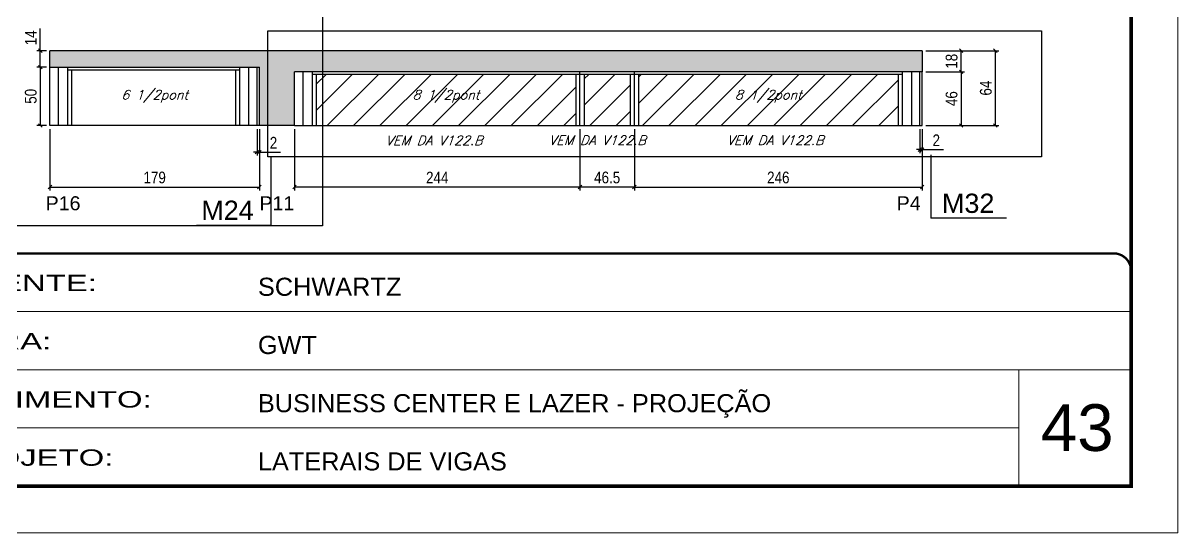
# Model space of a CAD drawing. Extents: x 2603 to 22413, y 1253 to 30260.
# Drawn here: x 6271 to 7258, y 17333 to 17770 of the extents above; entities that cross this region are included whole.
import ezdxf

# ---------------------------------------------------------------- set-up
doc = ezdxf.new("R2010")
doc.units = 0
doc.linetypes.add('CONTINUO', pattern=[0])
doc.linetypes.add('DASHED', pattern=[0.75, 0.5, -0.25])
for name, color, linetype in [('5', 5, 'Continuous'), ('COTA', 241, 'Continuous'), ('NOMENCLATURA', 7, 'Continuous'), ('Painéis', 200, 'Continuous'), ('SARR_2.2x7', 40, 'Continuous'), ('SARR_3.5x7', 81, 'Continuous'), ('texto', 7, 'Continuous')]:
    doc.layers.add(name, color=color, linetype=linetype)
for name, color, linetype, lineweight in [('CARIMBO', 255, 'Continuous', 9), ('Folhas', 255, 'Continuous', 9), ('Hachura', 251, 'Continuous', 9), ('SARRAFO DE PRESSAO', 251, 'DASHED', 9)]:
    doc.layers.add(name, color=color, linetype=linetype, lineweight=lineweight)
doc.styles.add('ARIAL', font='arial.ttf')
doc.styles.add('COTA TECNICA', font='techl___.ttf', dxfattribs={"height": 10})
doc.styles.add('Romans', font='romans.shx')
doc.styles.get("Standard").update_dxf_attribs({"font": 'arial.ttf'})
doc.styles.add('Tecnologia', font='')
doc.styles.get('Tecnologia').set_extended_font_data('Forgotten Futurist')
doc.dimstyles.new('PAINEL', dxfattribs={"dimtxt": 10, "dimasz": 3, "dimexe": 3, "dimexo": 3, "dimgap": 3, "dimtad": 1, "dimdec": 1, "dimzin": 12, "dimdsep": 46, "dimtxsty": 'COTA TECNICA', "dimblk1": 'OBLIQUE', "dimblk2": 'OBLIQUE', "dimsah": 1, "dimcen": 0.9, "dimclrd": 4, "dimclre": 4, "dimclrt": 240, "dimadec": 1, "dimazin": 3, "dimtfac": 1, "dimtdec": 1, "dimtmove": 0, "dimatfit": 3, "dimfxl": 1, "dimtolj": 1, "dimtzin": 12, "dimarcsym": 0})

# ---------------------------------------------------------------- blocks, each defined once
blk = doc.blocks.new('9999999999')
at = {"color": 30, "linetype": 'CONTINUO'}
for p, q in [((98564.56, 34379.64), (99583.98, 34379.64)), ((98564.56, 34329.83), (99487.98, 34329.83)), ((99583.98, 34329.83), (99487.98, 34329.83)), ((99487.98, 34329.83), (99487.98, 34230.21)), ((98564.56, 34280.02), (99487.98, 34280.02))]:
    blk.add_line(p, q, dxfattribs=at)
at = {"color": 30, "linetype": 'CONTINUO', "const_width": 2}
blk.add_lwpolyline([(99583.98, 34230.21), (99583.98, 34414.45, 0.414214), (99568.98, 34429.45), (98228.98, 34429.45, 0.414214), (98213.98, 34414.45), (98213.98, 34245.21, 0.414214), (98228.98, 34230.21), (99583.98, 34230.21)], format="xyb", dxfattribs=at)
at = {"layer": 'Folhas'}
blk.add_lwpolyline([(98138.98, 34190.21), (99623.98, 34190.21), (99623.98, 35240.21), (98138.98, 35240.21)], close=True, dxfattribs=at)
at = {"layer": 'Folhas', "color": 30, "const_width": 3}
blk.add_lwpolyline([(98213.98, 34230.21), (99583.98, 34230.21), (99583.98, 35200.21), (98213.98, 35200.21)], close=True, dxfattribs=at)
at = {"color": 7, "linetype": 'Continuous', "ltscale": 5, "style": 'ARIAL'}
for s, height, p in [('SCHWARTZ', 15.483, (98837.68, 34393.13)), ('GWT', 15.483, (98837.68, 34343.32)), ('BUSINESS CENTER E LAZER - PROJEÇÃO', 15.4829, (98837.68, 34293.51)), ('LATERAIS DE VIGAS', 15.4829, (98837.68, 34243.7))]:
    blk.add_text(s, height=height, dxfattribs=at).set_placement(p)
at = {"layer": 'Folhas', "color": 7, "style": 'Tecnologia', "width": 1.5}
for s, p in [('CLIENTE:', (98573.65, 34397.17)), ('OBRA:', (98573.65, 34347.31)), ('PAVIMENTO:', (98573.65, 34297.5)), ('PROJETO:', (98573.65, 34247.69))]:
    blk.add_text(s, height=14, dxfattribs=at).set_placement(p)
blk = doc.blocks.new('_Oblique')
at = {"color": 0, "linetype": 'ByBlock', "lineweight": -2}
blk.add_line((-0.5, -0.5), (0.5, 0.5), dxfattribs=at)
blk = doc.blocks.new('*D2129')
at = {"layer": 'COTA', "color": 4, "linetype": 'ByBlock', "lineweight": -2, "transparency": 16777216}
for p, q in [((6793.41, 17679.08), (6793.41, 17626.45)), ((7039.41, 17679.08), (7039.41, 17626.45)), ((6793.41, 17629.45), (7039.41, 17629.45))]:
    blk.add_line(p, q, dxfattribs=at)
at = {"layer": 'Defpoints', "color": 0, "linetype": 'ByBlock', "transparency": 16777216}
for p in [(6793.41, 17682.08), (7039.41, 17682.08), (7039.41, 17629.45)]:
    blk.add_point(p, dxfattribs=at)
at = {"layer": 'COTA', "color": 4, "linetype": 'ByBlock', "lineweight": -2, "transparency": 16777216, "xscale": 3, "yscale": 3, "zscale": 3, "rotation": 180}
blk.add_blockref('_Oblique', (6793.41, 17629.45), dxfattribs=at)
at = {"layer": 'COTA', "color": 4, "linetype": 'ByBlock', "lineweight": -2, "transparency": 16777216, "xscale": 3, "yscale": 3, "zscale": 3}
blk.add_blockref('_Oblique', (7039.41, 17629.45), dxfattribs=at)
at = {"layer": 'COTA', "color": 240, "linetype": 'ByBlock', "transparency": 16777216, "insert": (6916.41, 17637.55), "char_height": 10, "attachment_point": 5, "style": 'COTA TECNICA'}
blk.add_mtext('\\A1;246', dxfattribs=at)
blk = doc.blocks.new('*D2130')
at = {"layer": 'COTA', "color": 4, "linetype": 'ByBlock', "lineweight": -2, "transparency": 16777216}
for p, q in [((7037.41, 17679.08), (7037.41, 17658.44)), ((7039.41, 17679.08), (7039.41, 17658.44)), ((7037.41, 17661.44), (7034.41, 17661.44)), ((7037.41, 17661.44), (7039.41, 17661.44)), ((7039.41, 17661.44), (7057.52, 17661.44))]:
    blk.add_line(p, q, dxfattribs=at)
at = {"layer": 'Defpoints', "color": 0, "linetype": 'ByBlock', "transparency": 16777216}
for p in [(7037.41, 17682.08), (7039.41, 17682.08), (7039.41, 17661.44)]:
    blk.add_point(p, dxfattribs=at)
at = {"layer": 'COTA', "color": 4, "linetype": 'ByBlock', "lineweight": -2, "transparency": 16777216, "xscale": 3, "yscale": 3, "zscale": 3}
blk.add_blockref('_Oblique', (7037.41, 17661.44), dxfattribs=at)
at = {"layer": 'COTA', "color": 4, "linetype": 'ByBlock', "lineweight": -2, "transparency": 16777216, "xscale": 3, "yscale": 3, "zscale": 3, "rotation": 180}
blk.add_blockref('_Oblique', (7039.41, 17661.44), dxfattribs=at)
at = {"layer": 'COTA', "color": 240, "linetype": 'ByBlock', "transparency": 16777216, "insert": (7051.46, 17669.44), "char_height": 10, "attachment_point": 5, "style": 'COTA TECNICA'}
blk.add_mtext('\\A1;2', dxfattribs=at)
blk = doc.blocks.new('*D2131')
at = {"layer": 'COTA', "color": 4, "linetype": 'ByBlock', "lineweight": -2, "transparency": 16777216}
for p, q in [((6746.91, 17679.08), (6746.91, 17626.45)), ((6793.41, 17679.08), (6793.41, 17626.45)), ((6793.41, 17629.45), (6746.91, 17629.45))]:
    blk.add_line(p, q, dxfattribs=at)
at = {"layer": 'Defpoints', "color": 0, "linetype": 'ByBlock', "transparency": 16777216}
for p in [(6746.91, 17682.08), (6793.41, 17682.08), (6746.91, 17629.45)]:
    blk.add_point(p, dxfattribs=at)
at = {"layer": 'COTA', "color": 4, "linetype": 'ByBlock', "lineweight": -2, "transparency": 16777216, "xscale": 3, "yscale": 3, "zscale": 3, "rotation": 180}
blk.add_blockref('_Oblique', (6746.91, 17629.45), dxfattribs=at)
at = {"layer": 'COTA', "color": 4, "linetype": 'ByBlock', "lineweight": -2, "transparency": 16777216, "xscale": 3, "yscale": 3, "zscale": 3}
blk.add_blockref('_Oblique', (6793.41, 17629.45), dxfattribs=at)
at = {"layer": 'COTA', "color": 240, "linetype": 'ByBlock', "transparency": 16777216, "insert": (6770.16, 17637.56), "char_height": 10, "attachment_point": 5, "style": 'COTA TECNICA'}
blk.add_mtext('\\A1;46.5', dxfattribs=at)
blk = doc.blocks.new('*D2132')
at = {"layer": 'COTA', "color": 4, "linetype": 'ByBlock', "lineweight": -2, "transparency": 16777216}
for p, q in [((6502.91, 17679.08), (6502.91, 17626.45)), ((6746.91, 17679.08), (6746.91, 17626.45)), ((6746.91, 17629.45), (6502.91, 17629.45))]:
    blk.add_line(p, q, dxfattribs=at)
at = {"layer": 'Defpoints', "color": 0, "linetype": 'ByBlock', "transparency": 16777216}
for p in [(6502.91, 17682.08), (6746.91, 17682.08), (6502.91, 17629.45)]:
    blk.add_point(p, dxfattribs=at)
at = {"layer": 'COTA', "color": 4, "linetype": 'ByBlock', "lineweight": -2, "transparency": 16777216, "xscale": 3, "yscale": 3, "zscale": 3, "rotation": 180}
blk.add_blockref('_Oblique', (6502.91, 17629.45), dxfattribs=at)
at = {"layer": 'COTA', "color": 4, "linetype": 'ByBlock', "lineweight": -2, "transparency": 16777216, "xscale": 3, "yscale": 3, "zscale": 3}
blk.add_blockref('_Oblique', (6746.91, 17629.45), dxfattribs=at)
at = {"layer": 'COTA', "color": 240, "linetype": 'ByBlock', "transparency": 16777216, "insert": (6624.91, 17637.53), "char_height": 10, "attachment_point": 5, "style": 'COTA TECNICA'}
blk.add_mtext('\\A1;244', dxfattribs=at)
blk = doc.blocks.new('*D2133')
at = {"layer": 'COTA', "color": 4, "linetype": 'ByBlock', "lineweight": -2, "transparency": 16777216}
for p, q in [((6293.91, 17679.08), (6293.91, 17626.45)), ((6472.91, 17679.08), (6472.91, 17626.45)), ((6293.91, 17629.45), (6472.91, 17629.45))]:
    blk.add_line(p, q, dxfattribs=at)
at = {"layer": 'Defpoints', "color": 0, "linetype": 'ByBlock', "transparency": 16777216}
for p in [(6293.91, 17682.08), (6472.91, 17682.08), (6472.91, 17629.45)]:
    blk.add_point(p, dxfattribs=at)
at = {"layer": 'COTA', "color": 4, "linetype": 'ByBlock', "lineweight": -2, "transparency": 16777216, "xscale": 3, "yscale": 3, "zscale": 3, "rotation": 180}
blk.add_blockref('_Oblique', (6293.91, 17629.45), dxfattribs=at)
at = {"layer": 'COTA', "color": 4, "linetype": 'ByBlock', "lineweight": -2, "transparency": 16777216, "xscale": 3, "yscale": 3, "zscale": 3}
blk.add_blockref('_Oblique', (6472.91, 17629.45), dxfattribs=at)
at = {"layer": 'COTA', "color": 240, "linetype": 'ByBlock', "transparency": 16777216, "insert": (6383.41, 17637.55), "char_height": 10, "attachment_point": 5, "style": 'COTA TECNICA'}
blk.add_mtext('\\A1;179', dxfattribs=at)
blk = doc.blocks.new('*D2134')
at = {"layer": 'COTA', "color": 4, "linetype": 'ByBlock', "lineweight": -2, "transparency": 16777216}
for p, q in [((6290.91, 17732.08), (6282.66, 17732.08)), ((6285.66, 17732.08), (6285.66, 17682.08)), ((6290.91, 17682.08), (6282.66, 17682.08))]:
    blk.add_line(p, q, dxfattribs=at)
at = {"layer": 'Defpoints', "color": 0, "linetype": 'ByBlock', "transparency": 16777216}
for p in [(6293.91, 17732.08), (6285.66, 17682.08), (6293.91, 17682.08)]:
    blk.add_point(p, dxfattribs=at)
at = {"layer": 'COTA', "color": 4, "linetype": 'ByBlock', "lineweight": -2, "transparency": 16777216, "xscale": 3, "yscale": 3, "zscale": 3}
for p, rotation in [((6285.66, 17732.08), 90), ((6285.66, 17682.08), 270)]:
    blk.add_blockref('_Oblique', p, dxfattribs=dict(at, rotation=rotation))
at = {"layer": 'COTA', "color": 240, "linetype": 'ByBlock', "transparency": 16777216, "insert": (6277.55, 17707.08), "char_height": 10, "attachment_point": 5, "rotation": 90, "style": 'COTA TECNICA'}
blk.add_mtext('\\A1;50', dxfattribs=at)
blk = doc.blocks.new('*D2135')
at = {"layer": 'COTA', "color": 4, "linetype": 'ByBlock', "lineweight": -2, "transparency": 16777216}
for p, q in [((6285.66, 17746.08), (6285.66, 17765.2)), ((6290.91, 17746.08), (6282.66, 17746.08)), ((6285.66, 17732.08), (6285.66, 17746.08)), ((6290.91, 17732.08), (6282.66, 17732.08))]:
    blk.add_line(p, q, dxfattribs=at)
at = {"layer": 'Defpoints', "color": 0, "linetype": 'ByBlock', "transparency": 16777216}
for p in [(6285.66, 17746.08), (6293.91, 17746.08), (6293.91, 17732.08)]:
    blk.add_point(p, dxfattribs=at)
at = {"layer": 'COTA', "color": 4, "linetype": 'ByBlock', "lineweight": -2, "transparency": 16777216, "xscale": 3, "yscale": 3, "zscale": 3}
for p, rotation in [((6285.66, 17746.08), 90), ((6285.66, 17732.08), 270)]:
    blk.add_blockref('_Oblique', p, dxfattribs=dict(at, rotation=rotation))
at = {"layer": 'COTA', "color": 240, "linetype": 'ByBlock', "transparency": 16777216, "insert": (6277.59, 17757.14), "char_height": 10, "attachment_point": 5, "rotation": 90, "style": 'COTA TECNICA'}
blk.add_mtext('\\A1;14', dxfattribs=at)
blk = doc.blocks.new('*D2136')
at = {"layer": 'COTA', "color": 4, "linetype": 'ByBlock', "lineweight": -2, "transparency": 16777216}
for p, q in [((7042.41, 17728.08), (7075.66, 17728.08)), ((7072.66, 17728.08), (7072.66, 17682.08)), ((7042.41, 17682.08), (7075.66, 17682.08))]:
    blk.add_line(p, q, dxfattribs=at)
at = {"layer": 'Defpoints', "color": 0, "linetype": 'ByBlock', "transparency": 16777216}
for p in [(7039.41, 17728.08), (7039.41, 17682.08), (7072.66, 17682.08)]:
    blk.add_point(p, dxfattribs=at)
at = {"layer": 'COTA', "color": 4, "linetype": 'ByBlock', "lineweight": -2, "transparency": 16777216, "xscale": 3, "yscale": 3, "zscale": 3}
for p, rotation in [((7072.66, 17728.08), 90), ((7072.66, 17682.08), 270)]:
    blk.add_blockref('_Oblique', p, dxfattribs=dict(at, rotation=rotation))
at = {"layer": 'COTA', "color": 240, "linetype": 'ByBlock', "transparency": 16777216, "insert": (7064.56, 17705.08), "char_height": 10, "attachment_point": 5, "rotation": 90, "style": 'COTA TECNICA'}
blk.add_mtext('\\A1;46', dxfattribs=at)
blk = doc.blocks.new('*D2137')
at = {"layer": 'COTA', "color": 4, "linetype": 'ByBlock', "lineweight": -2, "transparency": 16777216}
for p, q in [((7042.41, 17746.08), (7075.66, 17746.08)), ((7072.66, 17728.08), (7072.66, 17746.08)), ((7042.41, 17728.08), (7075.66, 17728.08))]:
    blk.add_line(p, q, dxfattribs=at)
at = {"layer": 'Defpoints', "color": 0, "linetype": 'ByBlock', "transparency": 16777216}
for p in [(7039.41, 17746.08), (7072.66, 17746.08), (7039.41, 17728.08)]:
    blk.add_point(p, dxfattribs=at)
at = {"layer": 'COTA', "color": 4, "linetype": 'ByBlock', "lineweight": -2, "transparency": 16777216, "xscale": 3, "yscale": 3, "zscale": 3}
for p, rotation in [((7072.66, 17746.08), 90), ((7072.66, 17728.08), 270)]:
    blk.add_blockref('_Oblique', p, dxfattribs=dict(at, rotation=rotation))
at = {"layer": 'COTA', "color": 240, "linetype": 'ByBlock', "transparency": 16777216, "insert": (7064.57, 17737.08), "char_height": 10, "attachment_point": 5, "rotation": 90, "style": 'COTA TECNICA'}
blk.add_mtext('\\A1;18', dxfattribs=at)
blk = doc.blocks.new('*D2138')
at = {"layer": 'COTA', "color": 4, "linetype": 'ByBlock', "lineweight": -2, "transparency": 16777216}
for p, q in [((7042.41, 17746.08), (7104.94, 17746.08)), ((7101.94, 17682.08), (7101.94, 17746.08)), ((7042.41, 17682.08), (7104.94, 17682.08))]:
    blk.add_line(p, q, dxfattribs=at)
at = {"layer": 'Defpoints', "color": 0, "linetype": 'ByBlock', "transparency": 16777216}
for p in [(7039.41, 17746.08), (7101.94, 17746.08), (7039.41, 17682.08)]:
    blk.add_point(p, dxfattribs=at)
at = {"layer": 'COTA', "color": 4, "linetype": 'ByBlock', "lineweight": -2, "transparency": 16777216, "xscale": 3, "yscale": 3, "zscale": 3}
for p, rotation in [((7101.94, 17746.08), 90), ((7101.94, 17682.08), 270)]:
    blk.add_blockref('_Oblique', p, dxfattribs=dict(at, rotation=rotation))
at = {"layer": 'COTA', "color": 240, "linetype": 'ByBlock', "transparency": 16777216, "insert": (7093.84, 17714.08), "char_height": 10, "attachment_point": 5, "rotation": 90, "style": 'COTA TECNICA'}
blk.add_mtext('\\A1;64', dxfattribs=at)
blk = doc.blocks.new('*D2126')
at = {"layer": 'COTA', "color": 4, "linetype": 'ByBlock', "lineweight": -2, "transparency": 16777216}
for p, q in [((6470.91, 17679.08), (6470.91, 17656.31)), ((6472.91, 17679.08), (6472.91, 17656.31)), ((6470.91, 17659.31), (6467.91, 17659.31)), ((6470.91, 17659.31), (6472.91, 17659.31)), ((6472.91, 17659.31), (6491.02, 17659.31))]:
    blk.add_line(p, q, dxfattribs=at)
at = {"layer": 'Defpoints', "color": 0, "linetype": 'ByBlock', "transparency": 16777216}
for p in [(6470.91, 17682.08), (6472.91, 17682.08), (6472.91, 17659.31)]:
    blk.add_point(p, dxfattribs=at)
at = {"layer": 'COTA', "color": 4, "linetype": 'ByBlock', "lineweight": -2, "transparency": 16777216, "xscale": 3, "yscale": 3, "zscale": 3}
blk.add_blockref('_Oblique', (6470.91, 17659.31), dxfattribs=at)
at = {"layer": 'COTA', "color": 4, "linetype": 'ByBlock', "lineweight": -2, "transparency": 16777216, "xscale": 3, "yscale": 3, "zscale": 3, "rotation": 180}
blk.add_blockref('_Oblique', (6472.91, 17659.31), dxfattribs=at)
at = {"layer": 'COTA', "color": 240, "linetype": 'ByBlock', "transparency": 16777216, "insert": (6484.96, 17667.31), "char_height": 10, "attachment_point": 5, "style": 'COTA TECNICA'}
blk.add_mtext('\\A1;2', dxfattribs=at)

msp = doc.modelspace()

# ---------------------------------------------------------------- hatches: boundary and pattern name
at = {"layer": 'COTA', "linetype": 'ByBlock'}
h = msp.add_hatch(dxfattribs=at)
h.set_pattern_fill('AR-CONC', color=256, scale=0.03)
h.set_pattern_definition([(50, (-126458.0314, -5880.9244), (5.46554007, -0.47817257), [0.5715, -6.2865]), (355, (-126458.0314, -5880.9244), (-1.05730264, 5.73170536), [0.4572, -5.02921753]), (100.4514447, (-126457.576, -5880.964), (4.40823741, 5.25353256), [0.48570026, -5.34270734]), (46.1842, (-126458.0314, -5879.4004), (8.13237123, -1.26126984), [0.85725, -9.42975]), (96.6355576, (-126457.354, -5879.5055), (7.122124, 7.42278374), [0.7285507, -8.01406824]), (351.184151, (-126458.031, -5879.4), (7.122124, 7.42278374), [0.685799, -7.54379196]), (21, (-126457.2694, -5879.7814), (4.54843174, -3.06795595), [0.5715, -6.2865]), (326, (-126457.2694, -5879.7814), (1.85406085, 5.52563898), [0.4572, -5.0292]), (71.451445, (-126456.8904, -5880.037), (6.40249258, 2.45768307), [0.48570026, -5.34269813]), (37.5, (-126458.0314, -5880.9244), (0.092658098, 2.536651166), [0, -4.96824, 0, -5.1054, 0, -5.04825]), (7.5, (-126458.0314, -5880.9244), (2.004589875, 3.005417245), [0, -2.91084, 0, -4.85394, 0, -1.92405]), (327.5, (-126459.7307, -5880.9244), (4.067717855, -0.17186232), [0, -1.905, 0, -5.9436, 0, -7.8867]), (317.5, (-126460.4927, -5880.9244), (4.44387544, 0.76279473), [0, -2.4765, 0, -3.94716, 0, -5.6007])])
h.paths.add_polyline_path([(6472.91, 17682.08), (6502.91, 17682.08), (6502.91, 17728.08), (7039.41, 17728.08), (7039.41, 17746.08), (6293.91, 17746.08), (6293.91, 17732.08), (6472.91, 17732.08)])
at = {"layer": 'Hachura', "linetype": 'ByBlock'}
h = msp.add_hatch(dxfattribs=at)
h.set_pattern_fill('ANSI31', color=256, scale=5)
h.set_pattern_definition([(45, (-126418.031, -5371.03), (-11.2253202, 11.2253202), [])])
h.paths.add_polyline_path([(6743.41, 17682.08), (6743.41, 17725.88), (6521.41, 17725.88), (6521.41, 17682.08)])
h.paths.add_polyline_path([(6789.91, 17725.88), (6750.41, 17725.88), (6750.41, 17682.08), (6789.91, 17682.08)])
h.paths.add_polyline_path([(7018.91, 17682.08), (7018.91, 17725.88), (6796.91, 17725.88), (6796.91, 17682.08)])

# ---------------------------------------------------------------- linework, layer by layer
at = {"layer": 'COTA', "linetype": 'ByBlock'}
for p, q in [((7039.41, 17746.08), (6293.91, 17746.08)), ((6293.91, 17732.08), (6293.91, 17746.08)), ((7039.41, 17746.08), (7039.41, 17728.08)), ((6502.91, 17682.08), (6472.91, 17682.08))]:
    msp.add_line(p, q, dxfattribs=at)
at = {"layer": 'COTA'}
for points in [[(6229.65, 17808.75), (6526.74, 17808.75), (6526.74, 17596.18), (6229.65, 17596.18)], [(6480.02, 17763.07), (7141.29, 17763.07), (7141.29, 17655.33), (6480.02, 17655.33)]]:
    msp.add_lwpolyline(points, close=True, dxfattribs=at)
at = {"layer": 'NOMENCLATURA', "linetype": 'Continuous'}
for p, q in [((6482.83, 17654.86), (6482.83, 17596.88)), ((7046.7, 17656.99), (7046.7, 17602.86)), ((7111.52, 17602.86), (7046.7, 17602.86)), ((6419.13, 17596.88), (6482.83, 17596.88))]:
    msp.add_line(p, q, dxfattribs=at)
at = {"layer": 'Painéis', "linetype": 'Continuous'}
for p, q in [((6293.91, 17732.08), (6472.91, 17732.08)), ((6293.91, 17682.08), (6293.91, 17732.08)), ((6470.91, 17682.08), (6470.91, 17732.08)), ((6472.91, 17682.08), (6472.91, 17732.08)), ((7039.41, 17728.08), (6502.91, 17728.08)), ((6502.91, 17682.08), (6502.91, 17728.08)), ((6746.91, 17682.08), (6746.91, 17728.08)), ((6793.41, 17682.08), (6793.41, 17728.08)), ((7037.41, 17682.08), (7037.41, 17728.08)), ((7039.41, 17682.08), (7039.41, 17728.08)), ((6472.91, 17682.08), (6293.91, 17682.08)), ((6502.91, 17682.08), (7039.41, 17682.08))]:
    msp.add_line(p, q, dxfattribs=at)
at = {"layer": 'SARR_2.2x7', "linetype": 'Continuous'}
for p, q in [((6300.91, 17732.08), (6300.91, 17682.08)), ((6308.91, 17729.88), (6455.91, 17729.88)), ((6463.91, 17682.08), (6463.91, 17732.08)), ((6509.91, 17728.08), (6509.91, 17682.08)), ((7030.41, 17728.08), (7030.41, 17682.08)), ((6746.91, 17725.88), (6517.91, 17725.88)), ((6793.41, 17725.88), (6746.91, 17725.88)), ((7022.41, 17725.88), (6793.41, 17725.88))]:
    msp.add_line(p, q, dxfattribs=at)
at = {"layer": 'SARR_3.5x7'}
for p, q in [((6308.91, 17732.08), (6308.91, 17682.08)), ((6312.41, 17729.88), (6312.41, 17682.08)), ((6452.41, 17729.88), (6452.41, 17682.08)), ((6455.91, 17732.08), (6455.91, 17682.08)), ((6517.91, 17728.08), (6517.91, 17682.08)), ((7022.41, 17728.08), (7022.41, 17682.08)), ((6521.41, 17725.88), (6521.41, 17682.08)), ((6743.41, 17725.88), (6743.41, 17682.08)), ((6750.41, 17725.88), (6750.41, 17682.08)), ((6789.91, 17725.88), (6789.91, 17682.08)), ((6796.91, 17725.88), (6796.91, 17682.08)), ((7018.91, 17725.88), (7018.91, 17682.08))]:
    msp.add_line(p, q, dxfattribs=at)

# ---------------------------------------------------------------- block references
at = {"layer": 'SARRAFO DE PRESSAO', "color": 6, "linetype": 'ByBlock'}
msp.add_blockref('9999999999', (-92366.01, -16856.78), dxfattribs=at)

# ---------------------------------------------------------------- texts
at = {"layer": '5', "linetype": 'Continuous'}
for s, p in [('P16', (6290.18, 17609.55)), ('P11', (6472.95, 17609.55)), ('P4', (7017.58, 17609.55))]:
    msp.add_text(s, height=12, rotation=0.00004, dxfattribs=at).set_placement(p)
at = {"layer": 'CARIMBO', "style": 'ARIAL'}
msp.add_text('43', height=40, dxfattribs=at).set_placement((7140.83, 17403.57))
at = {"layer": 'NOMENCLATURA', "linetype": 'Continuous'}
for s, p in [('M32', (7056.3, 17607.29)), ('M24', (6423.26, 17601.31))]:
    msp.add_text(s, height=16.5, dxfattribs=at).set_placement(p)
at = {"layer": 'texto', "color": 2, "char_height": 8, "attachment_point": 5, "style": 'Romans'}
for s, insert in [('{\\Q19;\\C256;6 1/2pont}', (6383.41, 17707.08)), ('{\\Q19;\\C256;8 1/2pont}', (6632.41, 17707.08)), ('{\\Q19;\\C256;8 1/2pont}', (6907.91, 17707.08)), ('{\\Q19;\\C256;VEM DA V122.B}', (6622.16, 17669.39)), ('{\\Q19;\\C256;VEM DA V122.B}', (6761.72, 17669.42)), ('{\\Q19;\\C256;VEM DA V122.B}', (6913.66, 17669.42))]:
    msp.add_mtext(s, dxfattribs=dict(at, insert=insert))

# ---------------------------------------------------------------- dimensions: what is measured, and where the dimension line sits
at = {"layer": 'COTA', "linetype": 'ByBlock'}
for base, p1, p2, angle, picture, middle in [((6285.66, 17746.08), (6293.91, 17732.08), (6293.91, 17746.08), 90, '*D2135', (6277.59, 17757.14)), ((7072.66, 17746.08), (7039.41, 17728.08), (7039.41, 17746.08), 90, '*D2137', (7064.57, 17737.08)), ((7101.94, 17746.08), (7039.41, 17682.08), (7039.41, 17746.08), 90, '*D2138', (7093.84, 17714.08)), ((6285.66, 17682.08), (6293.91, 17732.08), (6293.91, 17682.08), 90, '*D2134', (6277.55, 17707.08)), ((7072.66, 17682.08), (7039.41, 17728.08), (7039.41, 17682.08), 90, '*D2136', (7064.56, 17705.08)), ((6472.91, 17629.45), (6293.91, 17682.08), (6472.91, 17682.08), 180, '*D2133', (6383.41, 17637.55)), ((6746.91, 17629.45), (6793.41, 17682.08), (6746.91, 17682.08), 180, '*D2131', (6770.16, 17637.56)), ((7039.41, 17661.44), (7037.41, 17682.08), (7039.41, 17682.08), 180, '*D2130', (7051.46, 17669.44))]:
    dim = msp.add_linear_dim(base=base, p1=p1, p2=p2, angle=angle, dimstyle='PAINEL', dxfattribs=at)
    dim.commit()
    dim.dimension.update_dxf_attribs({"geometry": picture, "text_midpoint": middle})
for base, p1, p2, picture, middle in [((6472.91, 17659.31), (6470.91, 17682.08), (6472.91, 17682.08), '*D2126', (6484.96, 17667.31)), ((7039.41, 17629.45), (6793.41, 17682.08), (7039.41, 17682.08), '*D2129', (6916.41, 17637.55))]:
    dim = msp.add_linear_dim(base=base, p1=p1, p2=p2, dimstyle='PAINEL', dxfattribs=at)
    dim.commit()
    dim.dimension.update_dxf_attribs({"geometry": picture, "text_midpoint": middle})
dim = msp.add_linear_dim(base=(6502.91, 17629.45), p1=(6746.91, 17682.08), p2=(6502.91, 17682.08), angle=180, dimstyle='PAINEL', override={"dimtmove": 1}, dxfattribs=at)
dim.commit()
dim.dimension.update_dxf_attribs({"geometry": '*D2132', "text_midpoint": (6624.91, 17637.53)})

doc.saveas('drawing.dxf')
